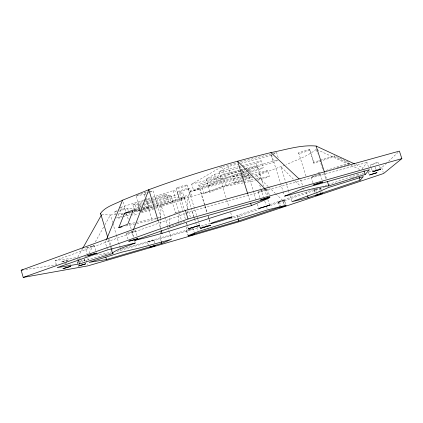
<?xml version="1.0" encoding="UTF-8"?>
<svg xmlns="http://www.w3.org/2000/svg" width="423" height="423" viewBox="0 0 423 423"><rect width="100%" height="100%" fill="white"/><g stroke="black" fill="none" stroke-linecap="round" stroke-linejoin="round"><path stroke-width="0.32" stroke-dasharray="2.12 1.59" d="M160.317 231.894L160.153 237.832L161.084 240.92M160.428 227.934L160.661 219.357M160.682 218.696L161.063 204.838L203.177 193.121L243.759 180.193M177.406 224.423L169.253 226.733L169.649 215.815M178.125 222.324L178.035 224.243L184.973 221.012M178.152 221.678L178.501 213.99M186.453 227.024L186.273 230.302L187.569 234.559M186.591 224.407L186.733 221.784M187.193 213.266L187.405 209.332M187.442 208.676L188.039 197.541L191.111 207.598M309.747 150.324L298.924 153.776L298.617 152.782L309.594 149.277L313.834 163.193L334.403 156.674L334.588 155.712L349.419 162.601M133.203 230.281L132.256 232.74L133.673 237.456M106.041 240.655L105.306 242.464L106.596 246.81M337.078 167.693L349.604 163.738L350.011 162.876L324.964 170.781M88.899 253.319L93.71 244.743M95.312 241.887L103.651 227.024M104.936 224.74L110.387 215.021L115.558 214.44M77.895 256.93L82.385 248.93M314.77 192.354L314.019 189.811M320.412 187.886L321.607 190.905M328.206 184.592L358.175 174.376L358.947 173.33M361.961 169.237L367.005 162.395L369.168 169.115M87.471 255.175L85.441 248.306L85.943 248.021M368.607 172.135L381.726 167.682L386.765 162.955M388.584 161.253L397.958 152.454M284.42 200.09L278.033 202.088L284.42 200.09L286.133 205.552M316.319 149.293C307.442 156.32 296.454 160.016 286.212 164.579M95.778 250.649L94.297 245.657L85.441 248.306M371.156 167.487L370.363 165.028C372.541 164.811 378.062 160.566 378.823 163.727M378.426 162.495L370.363 165.028M241.914 177.935L193.723 190.836L191.682 184.179L221.705 166.752L237.017 162.792M148.32 245.049L147.4 241.977L150.762 240.814L153.856 240.031L154.781 243.098M242.601 176.645L208.185 185.834L206.128 179.13L214.577 174.313L238.593 168.031M241.57 173.372L221.134 178.786L218.982 171.807L228.166 166.572L237.678 164.108M153.856 240.031L147.4 241.977M171.997 201.343L175.148 199.577L184.285 197.107L181.049 198.895L171.997 201.343L175.487 212.827L173.737 213.726M193.723 190.836L223.968 174.08L240.55 169.718M208.185 185.834L216.698 181.203L240.703 174.821M221.134 178.786L230.387 173.753L239.894 171.246M240.539 171.294L244.69 169.591M245.255 169.295L246.937 168.391L244.388 169.063M243.019 166.874L256.29 163.4L261.155 160.803L263.286 167.614L258.39 170.12L250.178 172.304M240.851 163.283L271.302 155.389L272.359 154.823M272.888 154.543L276.589 152.566L278.63 159.069M242.548 177.766L244.452 177.258L248.978 174.942L248.608 173.753M247.503 169.237L273.496 162.39L277.752 160.206M188.431 236.018L186.786 230.614L190.213 229.435M194.527 233.522L193.062 228.727L186.786 230.614M169.253 226.733L170.432 226.178M314.083 189.779L315.368 189.287M140.066 208.856L136.153 195.854L144.883 192.37L146.765 192.042M285.028 165.055L253.885 176.698M136.153 195.854L144.328 194.384L146.649 193.464M147.225 193.232L148.965 192.539M149.546 192.312L153.026 190.932L160.904 216.967L157.388 218.257M142.191 209.422L149.219 206.741L146.58 197.996M243.167 182.91L226.316 186.131L210.088 192.179L203.738 193.427L201.856 187.289L239.841 172.817M242.294 171.881L247.836 170.675M201.856 187.289L208.222 186.109L224.412 179.96L250.411 175.291M242.992 181.451L234.628 183.027L232.703 176.814L240.587 173.816M241.195 173.589L246.657 171.516M247.259 171.283L249.686 170.363L250.405 172.658M203.738 193.427L245.504 177.797L251.653 176.677L243.14 179.854M251.061 175.175L259.511 173.657L267.558 170.654L269.388 176.486L261.319 179.447L256.132 180.436M234.628 183.027L242.532 180.082M77.213 259.622L77.821 259.405M136.74 223.598L152.111 220.193L156.801 218.474M56.344 264.676L55.143 260.568L185.385 213.567M185.998 213.345L192.179 211.119L367.005 162.395M253.292 176.904L244.293 180.008M319.434 188.261L318.963 188.425L319.555 190.297M86.615 247.762L94.297 245.657M232.618 216.941L258.215 208.454M269.409 204.637L314.469 189.277M325.081 185.66L327.582 184.809M230.223 218.67L239.709 215.931L259.061 209.353M270.302 205.536L324.367 187.167M350.493 178.289L351.746 177.866M352.37 177.655L363.611 173.832M316.134 189.028L316.986 188.753M143.82 200.016L119.413 207.82L124.949 208.275L119.45 210.03M144.444 199.815L150.075 198.012M152.576 197.213L173.229 190.609L177.316 191.545L187.897 188.166L189.71 188.663L191.651 194.998L181.203 198.324L179.273 191.994L189.71 188.663M141.689 209.924L137.29 211.326L134.72 211.146L132.78 204.674L143.386 201.279M144.01 201.084L164.61 194.501L166.773 194.913L168.719 201.322L142.318 209.723M115.421 214.482L114.559 211.59L118.837 210.226M132.78 204.674L135.371 204.944L142.905 202.538M145.422 201.734L151.069 199.931M151.698 199.73L166.773 194.913M119.154 211.188L127.603 208.491L132.695 208.909L141.504 206.101M139.786 211.5L137.893 205.208L142.228 203.823M142.847 203.622L168.867 195.315L170.908 195.706L172.801 201.945L154.072 207.899M137.893 205.208L140.341 205.462L142.213 204.864M142.837 204.663L151.571 201.877M152.195 201.681L170.908 195.706M144.021 205.298L151.566 202.892M152.195 202.691L183.022 192.856L190.376 217.068M119.947 209.607L121.375 214.371L123.252 213.774M133.901 210.379L140.79 208.185M141.414 207.984L152.063 204.589M152.687 204.394L175.238 197.208L179.273 197.964L189.858 194.591L191.651 194.998M134.72 211.146L140.346 209.353M142.842 208.555L166.583 200.994L168.719 201.322M121.967 216.206L116.457 217.956L119.223 218.046L122.242 217.084M125.023 215.228L126.858 214.646L123.812 214.493M122.844 216.893L129.486 214.778L128.92 212.891M140.404 211.304L152.809 207.36M153.427 207.159L170.792 201.639L172.801 201.945M140.996 211.585L142.213 211.674L153.449 208.1M130.749 214.842L134.535 215.032L138.31 213.832M141.462 212.827L184.904 199.016L181.203 198.324M317.885 188.78L313.977 189.853M313.834 163.193L313.734 162.332L319.867 160.386M320.481 160.19L334.588 155.712M63.699 261.176L61.086 262.16L68.827 259.854L63.699 261.176L64.047 262.371M78.884 259.05L79.799 258.765M318.08 172.954L320.581 172.161M80.433 258.575L80.751 258.485M79.783 261.25L86.244 260.256L111.381 252.996M117.034 251.362L209.988 224.513M95.73 255.027L104.814 253.784L111.101 251.971M122.421 248.708L189.451 229.388M197.7 227.008L209.766 223.529M191.022 229.203L191.751 228.996M175.487 212.827L180.912 211.326M241.332 174.651L247.651 172.975M243.241 176.47L248.978 174.942M240.528 171.077L244.97 169.909M191.682 184.179L239.904 171.463M242.21 173.203L246.683 172.013M249.237 171.336L263.286 167.614M241.189 169.554L245.017 168.55M245.652 168.38L277.541 160M206.128 179.13L239.286 170.406M239.926 170.236L243.748 169.232M218.982 171.807L238.149 166.805M238.789 166.636L241.348 165.969M241.988 165.805L261.155 160.803M239.228 167.868L242.384 167.037M240.211 161.967L272.756 153.56M273.395 153.39L276.589 152.566M155.775 206.175L161.063 204.838L164.669 216.745M152.613 206.942L142.34 209.364M192.354 228.838L193.062 228.727M125.848 226.014L136.095 223.741M128.999 223.979L157.716 217.671M158.35 217.528L160.904 216.967M140.161 209.85L133.991 211.177M134.065 211.384L140.436 210.094M133.985 209.787L140.336 208.518M142.874 208.01L149.219 206.741M243.817 182.789L255.487 180.558M243.637 181.335L254.583 179.273M255.222 179.151L269.388 176.486M232.703 176.814L248.84 173.959M251.421 173.504L267.558 170.654M149.895 191.487L153.026 190.932M248.454 170.575L249.686 170.363M118.35 214.059L123.479 213.213M25.671 269.541L56.365 264.835M64.312 263.619L67.019 263.206M55.143 260.568L77.573 257.507M84.7 256.528L87.297 256.179M101.636 214.625L110.387 215.021L112.645 222.593M121.375 214.371L123.204 214.461M114.559 211.59L117.345 211.764M179.273 191.994L183.022 192.856M355.88 164.526L362.997 167.836M334.403 156.674L349.604 163.738M316.922 149.573L348.684 164.33M351.085 165.441L360.073 169.618M220.15 178.469L220.045 178.406A11.194 1.02 -17.1 0 0 214.101 179.421L213.234 179.648A11.194 1.02 -17.1 0 0 203.31 182.799L202.559 183.085A11.194 1.02 -17.1 0 0 198.815 185.147L198.947 185.2A11.194 1.02 -17.1 0 0 204.959 184.137L205.811 183.915A11.194 1.02 -17.1 0 0 215.497 180.843L217.559 180.029A11.194 1.02 -17.1 0 0 220.15 178.469L226.58 199.302M300.103 179.881L301.06 180.774L302.545 185.475M268.235 186.559L256.84 175.656L258.199 180.013M268.705 187.008L275.352 193.369M275.828 193.824L282.474 200.185L284.018 205.107M293.382 179.146L280.877 166.71L285.588 181.71M295.233 180.991L300.33 186.057M302.181 187.897L304.037 189.742M265.655 189.456L266.575 190.382L268.071 195.183M247.397 169.39A5.642 0.518 -17.4 0 1 251.098 167.968L251.569 167.815A5.642 0.518 -17.4 0 1 257.475 166.472L263.54 185.861M381.726 167.682L383.233 172.341M379.616 166.191L380.61 169.274M375.048 166.932L375.978 169.819M371.357 168.105L372.547 171.796M368.422 172.187L369.348 175.074M362.21 173.092L362.58 174.26M358.175 174.376L358.556 175.561M324.642 172.827L326.424 178.432M316.52 149.916L317.715 153.676M319.703 159.942L323.087 170.585M323.886 173.092L325.874 179.357M320.306 174.35L322.189 180.277M309.594 149.277L313.734 162.332M321.808 191.534L322.4 193.411M320.364 188.462L320.761 189.716M319.751 190.921L320.348 192.793M315.611 189.203L316.409 191.714M316.61 192.343L317.202 194.231M311.228 177.211L313.48 184.317M314.437 189.784L315.225 192.285M298.617 152.782L305.993 176.127M306.352 192.042L307.347 195.188M285.784 182.334L288.142 189.832M288.338 190.456L289.126 192.957M289.908 195.458L291.674 201.078M271.476 154.458L280.46 183.09M280.655 183.714L282.998 191.185M283.193 191.804L284.171 194.918M271.302 155.389L273.496 162.39M283.918 200.174L285.25 204.431M282.961 200.676L284.288 204.906M279.481 201.507L280.814 205.774M278.551 202.004L279.688 205.636M278.033 202.078L279.555 206.942M267.468 189.065L269.763 196.409M264.512 188.986L266.654 195.849M267.828 199.598L269.578 205.213M256.29 163.4L258.39 170.12M259.511 173.657L261.319 179.447M259.754 184.994L260.922 188.732M261.113 189.351L263.444 196.822M264.803 201.184L265.967 204.917M266.744 207.407L267.135 208.655M258.157 191.947L259.875 197.456M247.698 172.991L256.047 199.825M257.406 204.193L258.765 208.56M243.516 171.415L245.504 177.797M242.442 170.792L244.452 177.258M247.899 194.342L249.845 200.602M228.166 166.572L230.387 173.753M239.709 215.931L240.243 217.644M237.065 215.661L237.98 218.617M221.705 166.752L223.968 174.08M224.412 179.96L226.316 186.131M226.776 199.931L228.917 206.873M230.672 212.558L232.037 216.978M214.577 174.313L216.698 181.203M208.222 186.109L210.088 192.179M198.768 185.068L204.965 205.277M205.155 205.906L207.286 212.854M208.253 216.01L210.194 222.324M199.503 188.595L204.732 205.657M204.922 206.287L206.868 212.632M208.026 216.396L208.803 218.945M208.994 219.553L209.967 222.731M187.31 185.073L197.694 219.066M197.827 219.526L198.657 222.218M198.789 222.688L199.756 225.845M199.947 226.479L200.528 228.372M187.897 188.166L189.858 194.591M191.302 208.227L194.374 218.284M194.569 218.913L195.526 222.059M195.722 222.683L196.489 225.2M196.679 225.829L198.022 230.228M192.179 211.119L193.708 216.127M193.898 216.756L194.474 218.633M181.049 198.895L184.528 210.321M177.316 191.545L179.273 197.964M176.09 188.457L185.3 218.712M186.643 223.122L188.182 228.161M173.229 190.609L175.238 197.208M175.148 199.577L181.446 220.267M168.867 195.315L170.792 201.639M164.61 194.501L166.583 200.994M164.859 217.374L167.323 225.522M167.513 226.146L168.846 230.535M169.031 231.164L171.31 238.683M158.302 221.076L160.957 229.863M144.883 192.37L145.639 194.871M144.328 194.384L145.089 196.901M145.845 199.418L152.111 220.193M140.341 205.462L141.462 209.189M141.652 209.808L142.213 211.674M135.371 204.944L137.29 211.326M133.615 211.971L134.535 215.032M135.513 230.752A4.801 0.286 -16.7 0 1 128.534 233.089A4.801 0.286 -16.7 0 1 128.703 232.518A4.801 0.286 -16.7 0 1 135.513 230.752L136.957 235.558M127.603 208.491L128.735 212.261M123.093 202.057L126.334 212.906M126.509 213.488L128.497 220.076M129.427 223.18L131.098 228.758M131.839 231.228L133.684 237.398M134.794 241.105L135.159 242.337M126.324 233.491L127.942 238.916M117.906 213.647L119.223 218.046M112.83 223.222L116.219 234.58M116.41 235.209L120.169 247.83M120.359 248.46L121.11 250.987M108.891 239.021L110.752 245.277M110.937 245.9L111.498 247.778M111.683 248.401L112.238 250.279M108.42 239.719L110.847 247.894M106.781 247.434L107.331 249.295M104.814 253.784L105.153 254.932M87.841 258.035L88.391 259.896M86.244 260.256L87.529 264.624M84.277 258.934L84.997 261.382M84.114 258.939L84.833 261.388M81.755 259.859L82.474 262.297M79.725 260.806L80.27 262.651M77.383 261.715L77.922 263.555M77.208 261.726L77.747 263.566M70.213 264.587L70.736 266.363M66.205 260.817L66.897 263.175M319.476 174.44A4.759 0.28 -17.5 0 1 318.17 175.27A4.759 0.28 -17.5 0 1 311.788 177.168A4.759 0.28 -17.5 0 1 313.803 176.132M314.173 176.005A4.759 0.28 -17.5 0 1 317.292 175.022M317.662 174.916A4.759 0.28 -17.5 0 1 319.233 174.498M264.465 189.7A4.875 0.296 -17.3 0 1 265.861 189.795A4.875 0.296 -17.3 0 1 258.268 191.984A4.875 0.296 -17.3 0 1 264.079 189.811M257.496 166.514A5.642 0.518 -17.4 0 1 254.012 168.1A5.642 0.518 -17.4 0 1 248.047 169.803M199.318 188.822L199.18 188.901A5.325 0.46 -17 0 1 192.629 191.164A5.325 0.46 -17 0 1 189.636 191.455L189.811 191.365A5.325 0.46 -17 0 1 196.209 189.176A5.325 0.46 -17 0 1 199.318 188.822M178.046 187.421L177.686 187.563A5.864 0.56 -16.9 0 0 177.443 188.425L177.776 188.362A5.864 0.56 -16.9 0 0 184.925 186.268L185.671 185.977A5.864 0.56 -16.9 0 0 186.289 185.047L185.993 185.094A5.864 0.56 -16.9 0 0 178.432 187.273L178.046 187.421"/><path stroke-width="0.63" d="M133.441 229.663L148.817 189.689C188.743 174.963 229.546 162.654 270.889 152.592C285.758 149.784 300.88 144.618 316.134 146.057L354.696 163.976M118.8 227.574L124.505 213.319L133.351 209.914L127.725 224.259L118.8 227.574L122.004 226.865M106.533 239.444L122.533 200.195L148.817 189.689L158.112 220.446M107.669 237.208L100.568 213.319C105.718 206.398 115.183 204.161 122.533 200.195M82.707 248.359L101.314 215.201M360.073 180.293L363.331 176.592L328.46 187.5L317.424 192.402L291.875 201.708L308.14 197.705L360.073 180.293L359.122 177.337M365.149 174.525L369.369 169.729L303.471 188.409L284.563 196.161C299.22 192.486 313.75 187.669 328.798 185.903L365.149 174.525L363.976 170.876M112.344 252.922C119.238 248.195 127.683 246.165 135.344 242.955L107.516 249.919L57.205 267.616L79.471 263.957L113.168 253.409L112.486 253.314L111.038 248.518M401.85 158.63L383.608 173.509L241.306 221.081L87.899 265.871L23.223 277.414L21.15 270.234L185.433 210.432L399.402 151.101L401.85 158.63L188.045 219.003L23.223 277.414M279.74 207.54L286.133 205.552L279.772 207.55M161.829 243.389L171.5 239.312L139.839 247.92L121.486 252.245L89.121 262.371L106.511 259.516L161.829 243.389L161.274 241.538M251.399 205.61L269.012 198.181L194.665 219.262L134.556 240.407C174.239 231.434 212.166 216.296 251.399 205.61L250.622 203.103M238.709 220.98L284.208 205.726L267.521 209.898L198.408 231.487L187.939 235.78L238.709 220.98L237.98 218.617M124.505 213.319L132.79 211.643M21.15 270.234L23.091 269.937M270.889 152.592L299.146 178.982M265.195 188.991L237.594 161.168L247.704 193.718M100.568 213.319L100.848 214.197M316.134 146.057L324.446 172.209M327.413 181.546L328.798 185.903M307.542 195.817L308.14 197.705M185.433 210.432L188.045 219.003M161.147 230.493L162.094 233.628M105.835 257.221L106.511 259.516M78.26 259.849L79.471 263.957M85.721 263.83L78.472 266.014L85.721 263.841M313.681 184.888L322.754 182.059L313.681 184.888M258.786 208.534L269.578 205.213L258.786 208.534M315.77 195.474L322.4 193.411L315.807 195.447M260.658 199.878L269.953 197.023L260.658 199.878M188.394 228.764L199.619 225.364L188.394 228.764M63.011 268.647L70.736 266.363L63.011 268.647M200.555 228.346L210.744 225.258L200.555 228.346M87.762 255.709L96.513 253.139L87.762 255.709M128.835 241.21L132.002 240.56L137.861 238.567L128.835 241.21M372.748 171.685L380.61 169.274L372.748 171.685M369.538 174.974L376.909 172.711L369.538 174.974M149.203 247.429L155.521 245.552L149.203 247.429M188.61 235.934L194.707 234.12L188.61 235.934M229.319 218.157L228.674 218.384A11.231 0.465 -17.1 0 1 214.662 222.715A11.231 0.465 -17.1 0 1 212.008 222.91A11.231 0.465 -17.1 0 1 225.242 218.638L226.109 218.39A11.231 0.465 -17.1 0 1 231.941 216.962L232.037 216.978A11.231 0.465 -17.1 0 1 229.319 218.157"/></g></svg>
